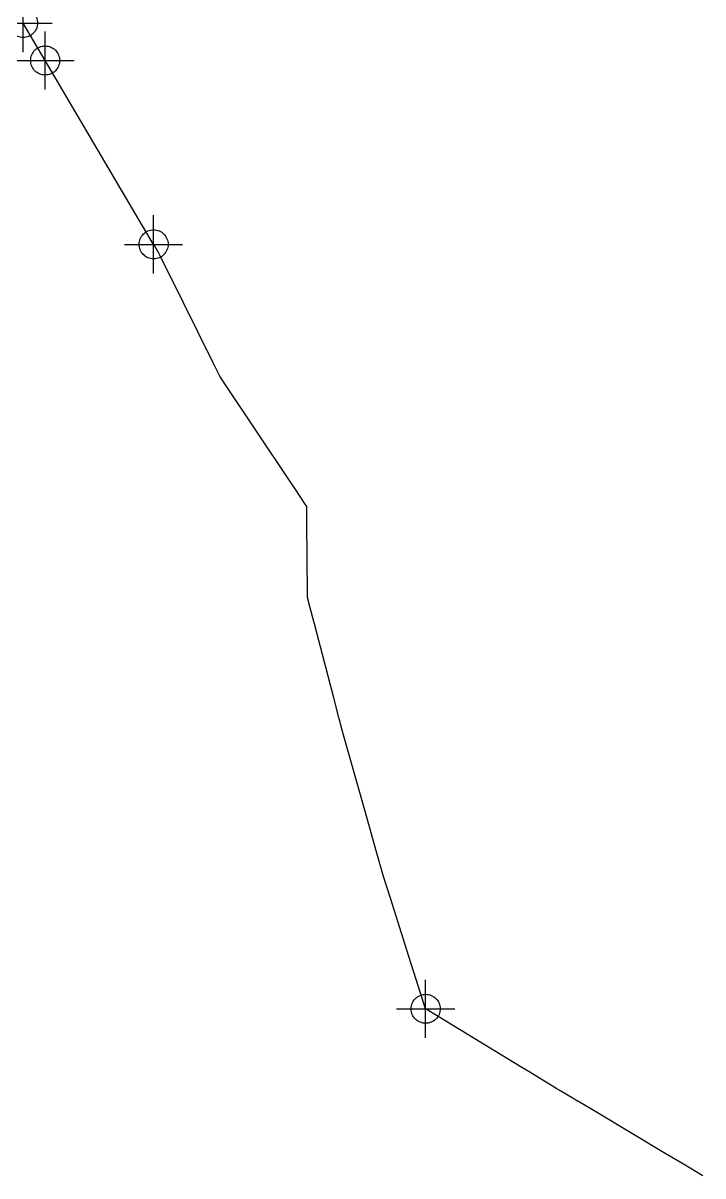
# Model space of a CAD drawing. Extents: x 1412634.1 to 1412657.6, y 4931536.1 to 4931575.8.
import ezdxf

# ---------------------------------------------------------------- set-up
doc = ezdxf.new("R2010")
doc.units = 0
doc.header["$MEASUREMENT"] = 0
doc.header["$PDMODE"] = 34
doc.linetypes.add('DASHDOT', pattern=[1.4, 1, -0.2, 0, -0.2])
doc.linetypes.add('DIVIDE2', pattern=[0.8, 0.5, -0.1, 0, -0.1, 0, -0.1])
doc.layers.get('0').update_dxf_attribs({"linetype": 'CONTINUOUS'})
doc.layers.add('TOPPPLATFORM_BASELINE_STAKE_2', color=1, linetype='CONTINUOUS')

msp = doc.modelspace()

# ---------------------------------------------------------------- linework, layer by layer
at = {"linetype": 'DIVIDE2', "ltscale": 1000}
for p in [(1412634.13, 4931575.78, 69.04), (1412634.891, 4931574.49, 74), (1412634.891, 4931574.49, 74), (1412638.628, 4931568.158, 69.62), (1412648.004, 4931541.827, 74.04)]:
    msp.add_point(p, dxfattribs=at)
at = {"layer": 'TOPPPLATFORM_BASELINE_STAKE_2', "color": 7, "linetype": 'DASHDOT', "ltscale": 200}
msp.add_polyline3d([(1412657.56, 4931536.07, 73.97), (1412656.888, 4931536.471, 73.52), (1412656.202, 4931536.88, 72.01), (1412653.946, 4931538.227, 78.91), (1412653.245, 4931538.645, 74.02), (1412653.236, 4931538.65, 74.01), (1412653.218, 4931538.661, 73.8), (1412653.111, 4931538.725, 73.55), (1412652.6, 4931539.03, 74.04), (1412652.526, 4931539.075, 78.32), (1412651.681, 4931539.59, 79.34), (1412651.598, 4931539.64, 74.39), (1412651.324, 4931539.807, 74.18), (1412648.02, 4931541.817, 73.93), (1412648.004, 4931541.827, 74.04), (1412647.429, 4931543.634, 73.73), (1412646.791, 4931545.641, 72.19), (1412646.556, 4931546.383, 74.81), (1412646.505, 4931546.544, 72.94), (1412646.494, 4931546.578, 72.63), (1412646.49, 4931546.59, 72.52), (1412646.424, 4931546.825, 72.97), (1412646.411, 4931546.871, 77.38), (1412646.321, 4931547.19, 72.03), (1412645.904, 4931548.669, 70.12), (1412645.14, 4931551.38, 71.37), (1412645.072, 4931551.642, 71.34), (1412645.045, 4931551.743, 70.69), (1412645.027, 4931551.815, 71.65), (1412644.839, 4931552.533, 69.14), (1412644.255, 4931554.775, 68.8), (1412644.172, 4931555.091, 76.19), (1412644.163, 4931555.126, 76.25), (1412644.017, 4931555.686, 73.15), (1412643.938, 4931555.99, 70.4), (1412643.93, 4931556.02, 70.33), (1412643.92, 4931557.499, 72.81), (1412643.914, 4931558.446, 67.33), (1412643.913, 4931558.626, 70.02), (1412643.912, 4931558.755, 69.22), (1412643.91, 4931559.13, 69.81), (1412643.832, 4931559.247, 69.49), (1412643.508, 4931559.732, 70.22), (1412643.336, 4931559.989, 67.54), (1412641.066, 4931563.387, 69.58), (1412641.018, 4931563.459, 69.92), (1412641.001, 4931563.484, 69.98), (1412640.956, 4931563.551, 70), (1412640.931, 4931563.588, 69.9), (1412640.91, 4931563.62, 69.87), (1412640.681, 4931564.081, 67.31), (1412639.128, 4931567.21, 72.71), (1412639.088, 4931567.289, 75.49), (1412638.864, 4931567.74, 69.64), (1412638.821, 4931567.828, 67.34), (1412638.81, 4931567.85, 69.68), (1412638.668, 4931568.091, 73.29), (1412638.628, 4931568.158, 69.62), (1412634.891, 4931574.49, 74), (1412634.13, 4931575.78, 69.04), (1412634.13, 4931575.78, 69.04)], dxfattribs=at)

doc.saveas('drawing.dxf')
